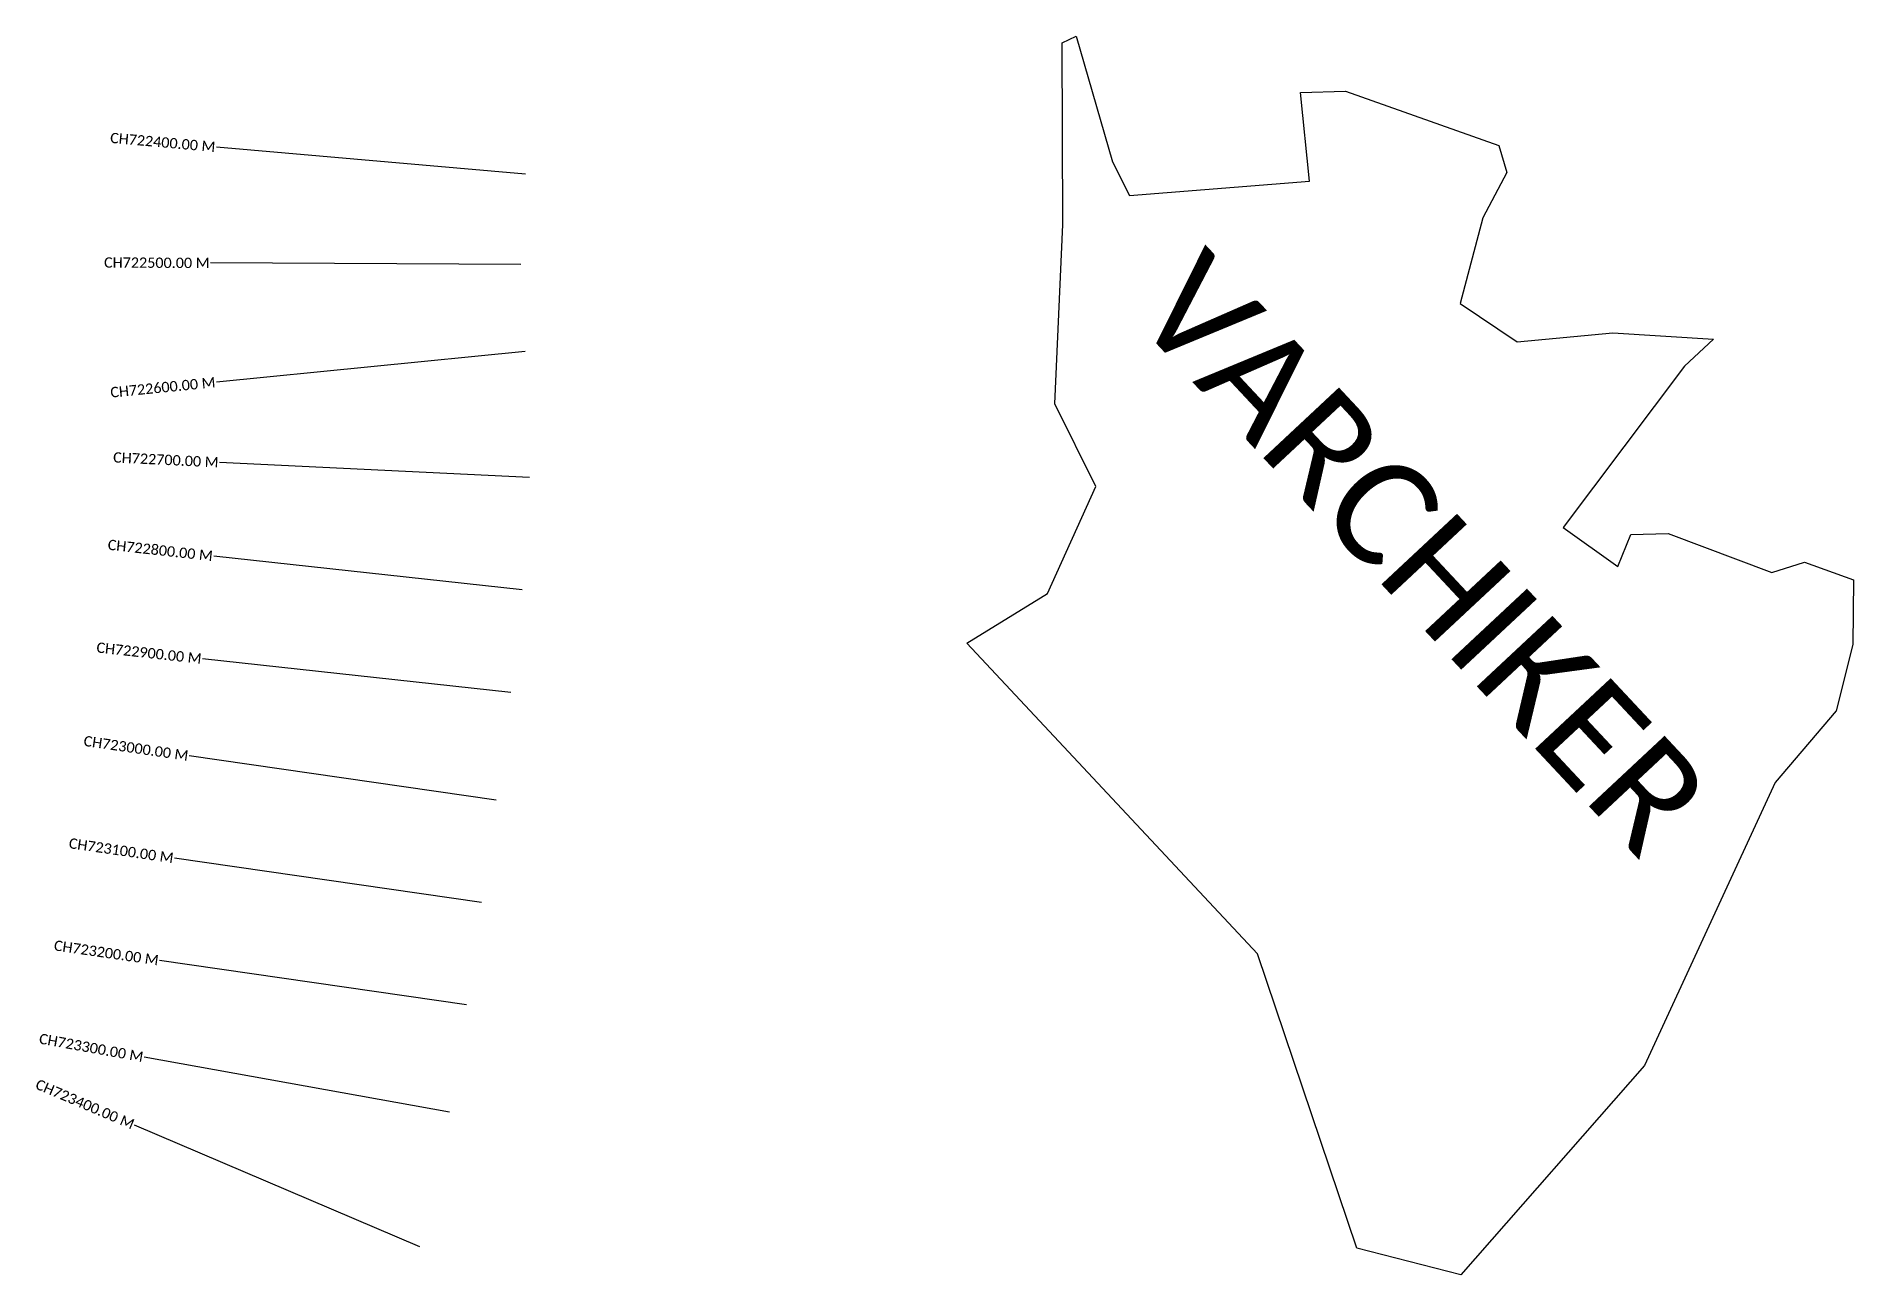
# Model space of a CAD drawing. Header units: metres. Extents: x 356520 to 358277, y 1741998 to 1743196.
import ezdxf
from ezdxf.enums import TextEntityAlignment as Align

# ---------------------------------------------------------------- set-up
doc = ezdxf.new("R2010")
doc.units = ezdxf.units.M
for name, color, linetype in [('CS', 134, 'Continuous'), ('CSMark', 6, 'Continuous'), ('village', 3, 'Continuous'), ('VILLAGE NAME', 250, 'Continuous')]:
    doc.layers.add(name, color=color, linetype=linetype)
doc.styles.add('Legend', font='calibri.ttf')

msp = doc.modelspace()

# ---------------------------------------------------------------- linework, layer by layer
at = {"layer": 'CS'}
for p, q in [((356992.7, 1743062.7), (356693.9, 1743089)), ((356988.3, 1742975.3), (356688.3, 1742976.8)), ((356992.5, 1742891), (356693.9, 1742861.6)), ((356996.7, 1742769.3), (356697, 1742783.9)), ((356989.6, 1742660.5), (356691.4, 1742693.2)), ((356978.7, 1742561.1), (356680.5, 1742593.8)), ((356964.6, 1742456.9), (356667.7, 1742499.9)), ((356950.3, 1742357.9), (356653.4, 1742400.9)), ((356935.9, 1742258.9), (356639, 1742301.9)), ((356919.3, 1742155.1), (356624.1, 1742208.3)), ((356890.6, 1742024.8), (356614.7, 1742142.5))]:
    msp.add_line(p, q, dxfattribs=at)
at = {"layer": 'village', "color": 3}
msp.add_polyline3d([(357942, 1743064.5, 0), (357918.6, 1743020.6, 0), (357896.7, 1742937.6, 0), (357951.9, 1742900.4, 0), (358044.5, 1742909.1, 0), (358141.8, 1742903, 0), (358113.8, 1742876.8, 0), (357996.2, 1742720.8, 0), (358049.1, 1742683, 0), (358061.6, 1742714.2, 0), (358097.9, 1742715, 0), (358198.2, 1742677.2, 0), (358229.7, 1742687.2, 0), (358277.2, 1742670.1, 0), (358276.3, 1742607.8, 0), (358260.4, 1742543.6, 0), (358201.4, 1742474.2, 0), (358075.1, 1742200.3, 0), (357897.3, 1741997.9, 0), (357796.9, 1742023.5, 0), (357700.8, 1742308.4, 0), (357419.7, 1742609.1, 0), (357497.8, 1742656.9, 0), (357544.4, 1742760.4, 0), (357504.6, 1742840.5, 0), (357512.4, 1743013.9, 0), (357511.7, 1743189.8, 0), (357525.3, 1743196.1, 0), (357560.5, 1743074.6, 0), (357576.9, 1743042.2, 0), (357750.9, 1743055.9, 0), (357742.2, 1743141.7, 0), (357785.8, 1743142.9, 0), (357934, 1743090.6, 0), (357942, 1743064.5, 0)], close=True, dxfattribs=at)

# ---------------------------------------------------------------- texts
at = {"layer": 'CSMark', "style": 'Legend'}
for s, rotation, p in [('CH722400.00 M', 354.9663, (356692.9, 1743089.1)), ('CH722500.00 M', 359.7186, (356687.3, 1742976.8)), ('CH722600.00 M', 5.6328, (356692.9, 1742861.5)), ('CH722700.00 M', 357.2179, (356696, 1742783.9)), ('CH722800.00 M', 353.7515, (356690.4, 1742693.3)), ('CH722900.00 M', 353.7515, (356679.5, 1742593.9)), ('CH723000.00 M', 351.7575, (356666.7, 1742500)), ('CH723100.00 M', 351.7575, (356652.4, 1742401)), ('CH723200.00 M', 351.7575, (356638, 1742302.1)), ('CH723300.00 M', 349.7697, (356623.1, 1742208.5)), ('CH723400.00 M', 336.8878, (356613.8, 1742142.9))]:
    msp.add_text(s, height=10, rotation=rotation, dxfattribs=at).set_placement(p, align=Align.MIDDLE_RIGHT)
at = {"layer": 'VILLAGE NAME', "insert": (357649.9, 1742995), "char_height": 100, "attachment_point": 1, "rotation": 313.0588}
msp.add_mtext_dynamic_manual_height_columns('{\\fCalibri|b0|i0|c0|p34;VARCHIKER}', width=1418, gutter_width=718.5, heights=[0], dxfattribs=at)

doc.saveas('drawing.dxf')
